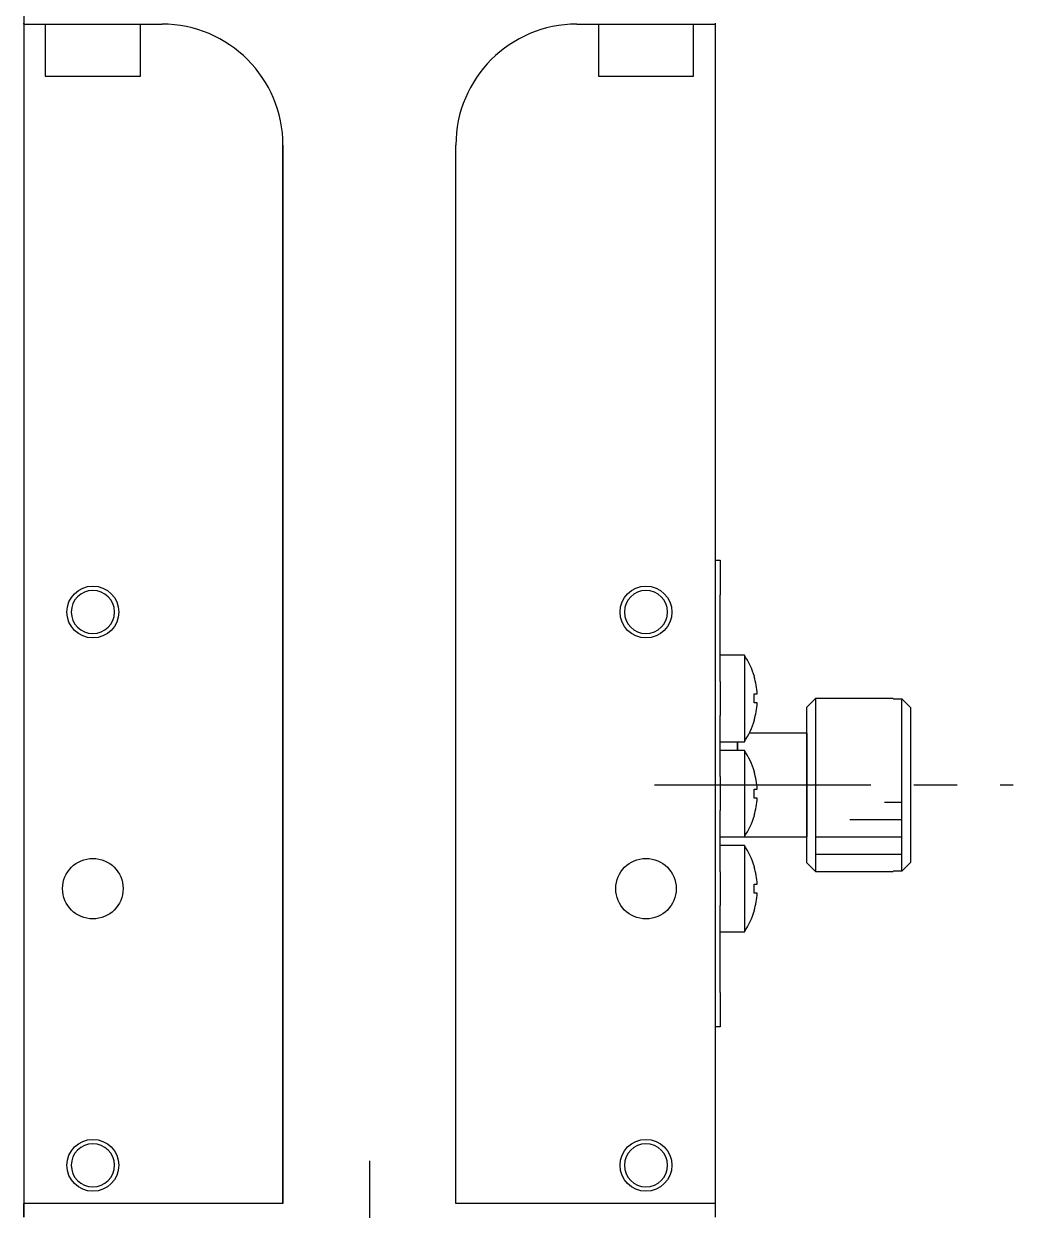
# Model space of a CAD drawing. Extents: x -213 to 364, y 25 to 498.
# Drawn here: x -14.4 to 42.8, y 392.4 to 461 of the extents above; entities that cross this region are included whole.
import ezdxf

# ---------------------------------------------------------------- set-up
doc = ezdxf.new("R2010")
doc.units = 0
doc.header["$LTSCALE"] = 10
doc.linetypes.add('CENTER', pattern=[2, 1.25, -0.25, 0.25, -0.25])
doc.layers.get('0').update_dxf_attribs({"linetype": 'CONTINUOUS'})
doc.layers.add('CENTER', color=1, linetype='CENTER')

msp = doc.modelspace()

# ---------------------------------------------------------------- linework, layer by layer
at = {"color": 7, "linetype": 'CONTINUOUS'}
for p, q in [((-14.429788, 464.950726), (-14.429788, 460.950726)), ((-14.429788, 460.950726), (-14.429788, 460.99862)), ((-14.429788, 460.950726), (-6.429788, 460.950726)), ((-14.429788, 460.950726), (-14.429788, 392.749664)), ((-14.429788, 460.950726), (-14.429788, 430.950726)), ((-13.179787, 460.950726), (-13.179787, 457.950726)), ((-7.679787, 457.950726), (-7.679787, 460.950726)), ((17.570212, 460.950726), (25.570212, 460.950726)), ((18.820213, 460.950726), (18.820213, 457.950726)), ((24.320213, 457.950726), (24.320213, 460.950726)), ((25.570212, 460.99862), (25.570212, 460.950726)), ((25.570212, 460.950726), (25.570212, 392.749664)), ((-13.179787, 457.950726), (-7.679787, 457.950726)), ((18.820213, 457.950726), (24.320213, 457.950726)), ((0.570212, 453.950726), (0.570212, 392.749664)), ((0.570212, 392.749664), (0.570212, 453.950726)), ((10.570212, 392.749664), (10.570212, 453.950726)), ((-14.429788, 430.950726), (-14.429788, 391.950726)), ((25.570212, 429.950726), (25.870212, 429.950726)), ((25.870212, 429.950726), (25.870212, 427.950726)), ((25.870212, 422.930521), (25.870212, 427.950726)), ((27.26187, 424.450726), (25.870212, 424.450726)), ((27.26187, 424.450726), (27.26187, 421.950726)), ((25.870212, 422.930521), (25.870212, 421.950726)), ((27.832793, 423.209315), (27.839648, 423.212658)), ((27.832793, 422.210726), (28.005165, 422.210726)), ((27.832793, 421.690726), (27.832793, 422.210726)), ((25.870212, 421.950726), (25.870212, 420.97093)), ((27.26187, 421.950726), (27.26187, 419.450726)), ((28.005165, 421.690726), (27.832793, 421.690726)), ((31.370212, 421.950726), (30.870212, 421.450726)), ((30.870212, 419.950726), (30.870212, 421.450726)), ((30.870212, 412.450726), (30.870212, 421.450726)), ((31.370212, 421.950726), (31.370212, 411.950726)), ((35.870212, 421.950726), (31.370212, 421.950726)), ((35.870212, 421.950726), (35.870212, 421.9347)), ((35.870212, 421.9347), (36.370212, 421.9347)), ((36.370212, 411.966751), (36.370212, 421.9347)), ((36.370212, 421.9347), (36.870212, 421.432912)), ((36.870212, 421.432912), (36.870212, 412.468539)), ((25.870212, 417.430521), (25.870212, 420.97093)), ((27.839648, 420.688793), (27.832793, 420.692136)), ((25.870212, 419.450726), (27.26187, 419.450726)), ((26.870212, 419.450726), (26.870212, 418.950726)), ((26.870212, 418.950726), (26.870212, 419.450726)), ((30.870212, 419.950726), (27.551341, 419.950726)), ((30.870212, 413.950726), (30.870212, 419.950726)), ((30.870212, 419.950726), (30.870212, 413.950726)), ((27.26187, 418.950726), (25.870212, 418.950726)), ((27.26187, 418.950726), (27.26187, 416.450726)), ((25.870212, 417.430521), (25.870212, 416.450726)), ((27.832793, 417.709315), (27.839648, 417.712658)), ((27.832793, 416.710726), (28.005165, 416.710726)), ((27.832793, 416.190726), (27.832793, 416.710726)), ((25.870212, 416.450726), (25.870212, 415.47093)), ((27.26187, 416.450726), (27.26187, 413.950726)), ((28.005165, 416.190726), (27.832793, 416.190726)), ((25.870212, 411.930521), (25.870212, 415.47093)), ((27.839648, 415.188793), (27.832793, 415.192136)), ((25.870212, 413.950726), (27.26187, 413.950726)), ((27.26187, 413.950726), (30.870212, 413.950726)), ((30.870212, 412.450726), (30.870212, 413.950726)), ((27.26187, 413.450726), (25.870212, 413.450726)), ((27.26187, 413.450726), (27.26187, 410.950726)), ((30.870212, 412.450726), (31.370212, 411.950726)), ((36.870212, 412.468539), (36.370212, 411.966751)), ((25.870212, 411.930521), (25.870212, 410.950726)), ((27.832793, 412.209315), (27.839648, 412.212658)), ((31.370212, 411.950726), (35.870212, 411.950726)), ((35.870212, 411.966751), (35.870212, 411.950726)), ((36.370212, 411.966751), (35.870212, 411.966751)), ((27.832793, 411.210726), (28.005165, 411.210726)), ((27.832793, 410.690726), (27.832793, 411.210726)), ((25.870212, 410.950726), (25.870212, 409.97093)), ((27.26187, 410.950726), (27.26187, 408.450726)), ((28.005165, 410.690726), (27.832793, 410.690726)), ((25.870212, 404.950726), (25.870212, 409.97093)), ((27.839648, 409.688793), (27.832793, 409.692136)), ((25.870212, 408.450726), (27.26187, 408.450726)), ((25.870212, 404.950726), (25.870212, 402.950726)), ((25.870212, 402.950726), (25.570212, 402.950726)), ((-14.429788, 391.950726), (-14.429788, 392.749664)), ((0.570212, 392.749664), (-14.429788, 392.749664)), ((25.570212, 392.749664), (10.570212, 392.749664)), ((25.570212, 392.749664), (25.570212, 391.950726))]:
    msp.add_line(p, q, dxfattribs=at)
at = {"color": 3, "linetype": 'CONTINUOUS'}
for p, q in [((35.370212, 415.950726), (36.370212, 415.950726)), ((33.370212, 414.950726), (36.370212, 414.950726)), ((31.370212, 413.950726), (36.370212, 413.950726)), ((31.370212, 412.950726), (36.370212, 412.950726))]:
    msp.add_line(p, q, dxfattribs=at)
for centre in [(-10.429788, 426.950726), (21.570212, 426.950726), (-10.429788, 394.950726), (21.570212, 394.950726)]:
    msp.add_circle(centre, 1.5, dxfattribs=at)
at = {"color": 7, "linetype": 'CONTINUOUS'}
for centre in [(-10.429788, 410.950726), (21.570212, 410.950726)]:
    msp.add_circle(centre, 1.75, dxfattribs=at)
for centre, radius, start, end in [((-6.429788, 453.950726), 7, 0, 90), ((17.570212, 453.950726), 7, 90, 180), ((-10.429788, 426.950726), 1.25, 90, 180), ((-10.429788, 426.950726), 1.25, 90, 180), ((-10.429788, 426.950726), 1.25, 0, 90), ((-10.429788, 426.950726), 1.25, 0, 90), ((21.570212, 426.950726), 1.25, 90, 180), ((21.570212, 426.950726), 1.25, 90, 180), ((21.570212, 426.950726), 1.25, 0, 90), ((21.570212, 426.950726), 1.25, 0, 90), ((-10.429788, 426.950726), 1.25, 180, 0), ((-10.429788, 426.950726), 1.25, 180, 0), ((21.570212, 426.950726), 1.25, 180, 0), ((21.570212, 426.950726), 1.25, 180, 0), ((23.520212, 421.950726), 4.5, 16.285843, 33.748989), ((23.520212, 421.950726), 4.492483, 3.317816, 16.26943), ((23.520212, 421.950726), 4.492483, 343.73057, 356.682184), ((23.520212, 421.950726), 4.5, 326.251011, 343.714157), ((23.520212, 416.450726), 4.5, 16.285843, 33.748989), ((23.520212, 416.450726), 4.492483, 3.317816, 16.26943), ((23.520212, 416.450726), 4.492483, 343.73057, 356.682184), ((23.520212, 416.450726), 4.5, 326.251011, 343.714157), ((23.520212, 410.950726), 4.5, 16.285843, 33.748989), ((23.520212, 410.950726), 4.492483, 3.317816, 16.26943), ((23.520212, 410.950726), 4.492483, 343.73057, 356.682184), ((23.520212, 410.950726), 4.5, 326.251011, 343.714157), ((-10.429788, 394.950726), 1.25, 90, 180), ((-10.429788, 394.950726), 1.25, 90, 180), ((-10.429788, 394.950726), 1.25, 0, 90), ((-10.429788, 394.950726), 1.25, 0, 90), ((21.570212, 394.950726), 1.25, 90, 180), ((21.570212, 394.950726), 1.25, 90, 180), ((21.570212, 394.950726), 1.25, 0, 90), ((21.570212, 394.950726), 1.25, 0, 90), ((-10.429788, 394.950726), 1.25, 180, 0), ((-10.429788, 394.950726), 1.25, 180, 0), ((21.570212, 394.950726), 1.25, 180, 0), ((21.570212, 394.950726), 1.25, 180, 0)]:
    msp.add_arc(centre, radius, start, end, dxfattribs=at)
at = {"color": 3, "linetype": 'CONTINUOUS'}
for centre, start, end in [((-10.429788, 426.950726), 90, 180), ((-10.429788, 426.950726), 0, 90), ((21.570212, 426.950726), 90, 180), ((21.570212, 426.950726), 0, 90), ((-10.429788, 426.950726), 180, 0), ((21.570212, 426.950726), 180, 0), ((-10.429788, 394.950726), 90, 180), ((-10.429788, 394.950726), 0, 90), ((21.570212, 394.950726), 90, 180), ((21.570212, 394.950726), 0, 90), ((-10.429788, 394.950726), 180, 0), ((21.570212, 394.950726), 180, 0)]:
    msp.add_arc(centre, 1.25, start, end, dxfattribs=at)
at = {"layer": 'CENTER', "color": 1, "linetype": 'CENTER'}
for p, q in [((22.070212, 416.950726), (42.820212, 416.950726)), ((5.570212, 395.200726), (5.570212, 330.950726))]:
    msp.add_line(p, q, dxfattribs=at)

doc.saveas('drawing.dxf')
